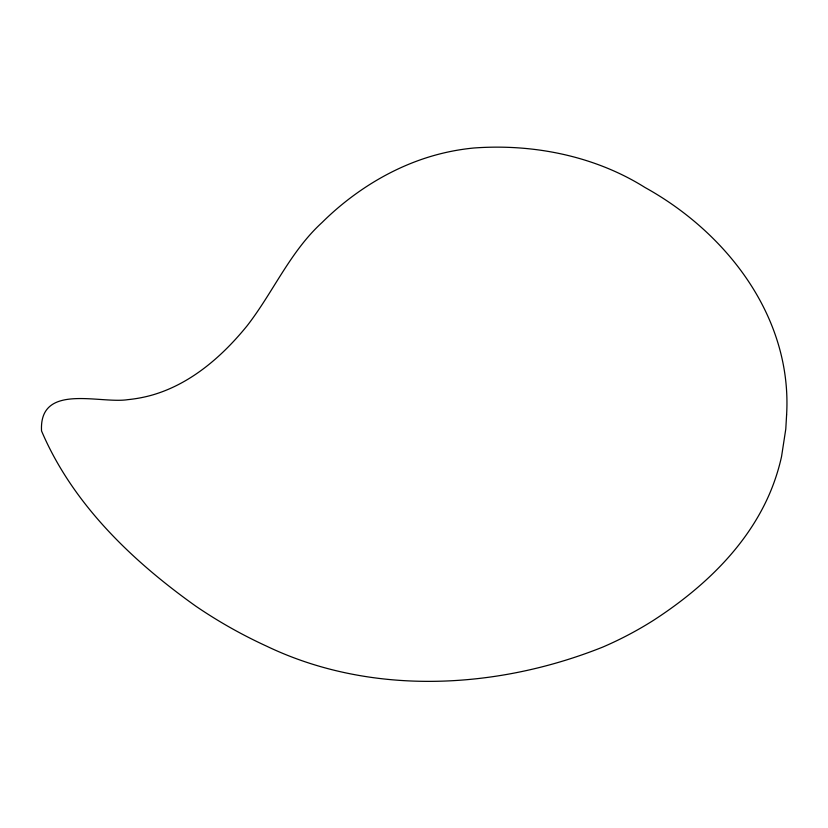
<?xml version="1.0" encoding="UTF-8"?>
<svg xmlns="http://www.w3.org/2000/svg" width="828" height="828" viewBox="0 0 828 828"><rect width="100%" height="100%" fill="white"/><g stroke="black" fill="none" stroke-linecap="round" stroke-linejoin="round"><path stroke-width="1.24" d="M786.6 414.88L785.782 429.07L781.56 456.497A234.138 219.182 0 0 1 768.901 495.299C745.479 548.405 701.326 589.339 653.333 620.431A368.149 352.759 14.4 0 1 602.794 647.072C496.841 689.424 371.358 696.348 266.699 646.202A474.868 466.071 17.3 0 1 195.863 606.21C132.221 560.918 72.585 503.941 41.535 430.933C38.968 382.557 99.722 403.992 127.719 399.665A157.796 142.333 46.6 0 0 153.232 394.759C191.371 383.426 222.546 356.05 247.199 325.694C273.292 292.046 290.183 251.557 322.144 222.432A286.809 268.976 2.4 0 1 365.872 187.004C387.566 172.793 411.319 161.626 436.377 154.836A217.526 207.466 5.3 0 1 473.823 148.005C532.828 143.627 594.68 155.83 645.053 187.521C727.015 232.885 792.344 317.486 786.6 414.88"/></g></svg>
